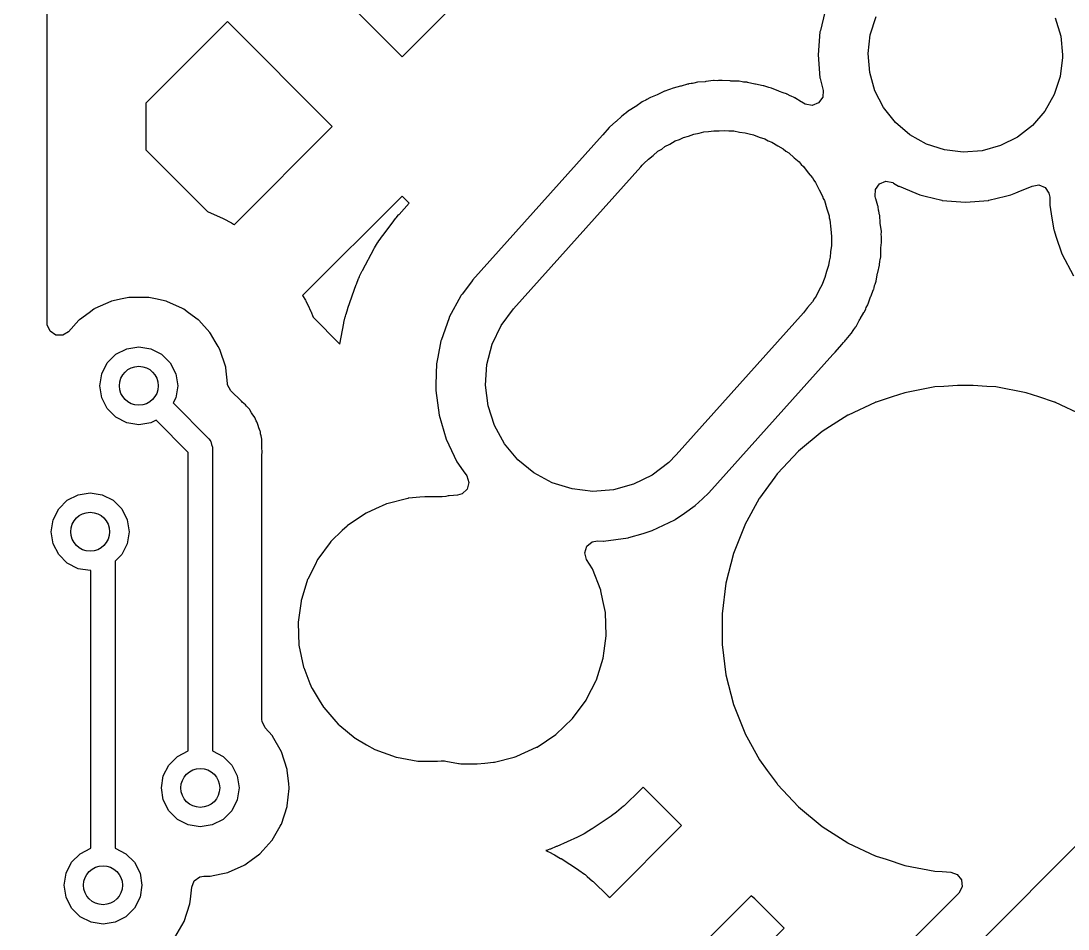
# Model space of a CAD drawing. Extents: x 124.5 to 210, y -114.5 to -26.5.
# Drawn here: x 149.79 to 160.56, y -62.58 to -53.25 of the extents above; entities that cross this region are included whole.
import ezdxf

# ---------------------------------------------------------------- set-up
doc = ezdxf.new("R2010")
doc.units = 0
doc.layers.add('BLACK', color=7, linetype='CONTINUOUS')

msp = doc.modelspace()

# ---------------------------------------------------------------- linework, layer by layer
at = {"layer": 'BLACK', "linetype": 'CONTINUOUS'}
for p, q in [((150.059, -56.3597), (150.059, -48.5262)), ((152.628, -52.5395), (153.707, -53.6185)), ((153.707, -53.6185), (154.786, -52.5395)), ((158.054, -53.1601), (158.009, -53.3486)), ((151.911, -53.2565), (151.073, -54.0947)), ((152.99, -54.3355), (151.911, -53.2565)), ((158.522, -53.3921), (158.581, -53.2061)), ((160.425, -53.2189), (160.481, -53.4058)), ((158.005, -53.3633), (157.987, -53.6)), ((158.009, -53.3486), (158.005, -53.3633)), ((158.5, -53.586), (158.522, -53.3921)), ((160.481, -53.4058), (160.5, -53.6)), ((157.987, -53.6), (158.005, -53.8367)), ((158.516, -53.7805), (158.5, -53.586)), ((160.5, -53.6), (160.5, -53.6279)), ((160.5, -53.6279), (160.475, -53.8215)), ((158.005, -53.8367), (158.007, -53.8415)), ((158.57, -53.9681), (158.516, -53.7805)), ((160.475, -53.8215), (160.414, -54.0067)), ((156.494, -53.9416), (156.459, -53.9561)), ((156.572, -53.9228), (156.494, -53.9416)), ((156.579, -53.921), (156.572, -53.9228)), ((156.643, -53.9019), (156.579, -53.921)), ((156.652, -53.8993), (156.643, -53.9019)), ((156.657, -53.8978), (156.652, -53.8993)), ((156.652, -53.8993), (156.652, -53.8993)), ((156.661, -53.8972), (156.657, -53.8978)), ((156.68, -53.8947), (156.661, -53.8972)), ((156.661, -53.8972), (156.661, -53.8972)), ((156.694, -53.8928), (156.68, -53.8947)), ((156.707, -53.8904), (156.694, -53.8928)), ((156.744, -53.8816), (156.707, -53.8904)), ((156.824, -53.8753), (156.744, -53.8816)), ((156.831, -53.8746), (156.824, -53.8753)), ((156.911, -53.8638), (156.831, -53.8746)), ((156.916, -53.864), (156.911, -53.8638)), ((156.949, -53.8648), (156.916, -53.864)), ((156.916, -53.864), (156.916, -53.864)), ((156.962, -53.8644), (156.949, -53.8648)), ((156.995, -53.8618), (156.962, -53.8644)), ((157, -53.8614), (156.995, -53.8618)), ((156.995, -53.8618), (156.995, -53.8618)), ((157.081, -53.8678), (157, -53.8614)), ((157.087, -53.8681), (157.081, -53.8678)), ((157.168, -53.8701), (157.087, -53.8681)), ((157.173, -53.871), (157.168, -53.8701)), ((157.206, -53.877), (157.173, -53.871)), ((157.173, -53.871), (157.173, -53.871)), ((157.219, -53.8787), (157.206, -53.877)), ((157.231, -53.8796), (157.219, -53.8787)), ((157.256, -53.8816), (157.231, -53.8796)), ((157.261, -53.8828), (157.256, -53.8816)), ((157.335, -53.9005), (157.261, -53.8828)), ((157.261, -53.8828), (157.261, -53.8828)), ((157.342, -53.9019), (157.335, -53.9005)), ((157.421, -53.9165), (157.342, -53.9019)), ((157.426, -53.9182), (157.421, -53.9165)), ((157.457, -53.9291), (157.426, -53.9182)), ((157.426, -53.9182), (157.426, -53.9182)), ((157.47, -53.9328), (157.457, -53.9291)), ((157.48, -53.9352), (157.47, -53.9328)), ((157.506, -53.9416), (157.48, -53.9352)), ((157.581, -53.9726), (157.506, -53.9416)), ((158.007, -53.8415), (158.007, -53.8415)), ((158.007, -53.8415), (158.036, -53.9643)), ((156.256, -54.04), (156.224, -54.0598)), ((156.261, -54.0381), (156.256, -54.04)), ((156.331, -54.0091), (156.261, -54.0381)), ((156.261, -54.0381), (156.261, -54.0381)), ((156.337, -54.0064), (156.331, -54.0091)), ((156.406, -53.9734), (156.337, -54.0064)), ((156.41, -53.9713), (156.406, -53.9734)), ((156.447, -53.9604), (156.41, -53.9713)), ((156.459, -53.9561), (156.447, -53.9604)), ((157.587, -53.975), (157.581, -53.9726)), ((157.627, -53.9888), (157.587, -53.975)), ((157.659, -54.0003), (157.627, -53.9888)), ((157.664, -54.0019), (157.659, -54.0003)), ((157.659, -54.0003), (157.659, -54.0003)), ((157.668, -54.0043), (157.664, -54.0019)), ((157.697, -54.02), (157.668, -54.0043)), ((157.668, -54.0043), (157.668, -54.0043)), ((157.709, -54.0255), (157.697, -54.02)), ((157.739, -54.0381), (157.709, -54.0255)), ((157.744, -54.04), (157.739, -54.0381)), ((157.739, -54.0381), (157.739, -54.0381)), ((157.748, -54.0426), (157.744, -54.04)), ((157.813, -54.0823), (157.748, -54.0426)), ((157.748, -54.0426), (157.748, -54.0426)), ((158.033, -54.0352), (157.991, -54.093)), ((158.036, -53.9643), (158.033, -54.0352)), ((158.659, -54.1417), (158.57, -53.9681)), ((160.414, -54.0067), (160.317, -54.1764)), ((151.073, -54.0947), (151.073, -54.5764)), ((156.106, -54.1322), (156.041, -54.1718)), ((156.111, -54.1285), (156.106, -54.1322)), ((156.178, -54.0824), (156.111, -54.1285)), ((156.183, -54.0803), (156.178, -54.0824)), ((156.213, -54.066), (156.183, -54.0803)), ((156.183, -54.0803), (156.183, -54.0803)), ((156.224, -54.0598), (156.213, -54.066)), ((157.819, -54.0857), (157.813, -54.0823)), ((157.854, -54.1046), (157.819, -54.0857)), ((157.925, -54.1192), (157.854, -54.1046)), ((157.991, -54.093), (157.925, -54.1192)), ((158.781, -54.2947), (158.659, -54.1417)), ((155.967, -54.2284), (155.908, -54.2844)), ((155.998, -54.2068), (155.967, -54.2284)), ((156.008, -54.1989), (155.998, -54.2068)), ((156.037, -54.1744), (156.008, -54.1989)), ((156.041, -54.1718), (156.037, -54.1744)), ((156.041, -54.1718), (156.041, -54.1718)), ((160.317, -54.1764), (160.19, -54.3242)), ((151.983, -55.3427), (152.99, -54.3355)), ((155.838, -54.3451), (155.772, -54.4224)), ((155.841, -54.3414), (155.838, -54.3451)), ((155.838, -54.3451), (155.838, -54.3451)), ((155.845, -54.3382), (155.841, -54.3414)), ((155.903, -54.2889), (155.845, -54.3382)), ((155.845, -54.3382), (155.845, -54.3382)), ((155.908, -54.2844), (155.903, -54.2889)), ((156.969, -54.3792), (157.022, -54.3752)), ((157.022, -54.3752), (157.068, -54.3805)), ((158.929, -54.4211), (158.781, -54.2947)), ((160.19, -54.3242), (160.036, -54.4443)), ((155.77, -54.4247), (154.433, -55.915)), ((155.772, -54.4224), (155.77, -54.4247)), ((156.462, -54.5165), (156.516, -54.4846)), ((156.516, -54.4846), (156.561, -54.4678)), ((156.561, -54.4678), (156.602, -54.4476)), ((156.602, -54.4476), (156.654, -54.4334)), ((156.654, -54.4334), (156.709, -54.4133)), ((156.709, -54.4133), (156.761, -54.4044)), ((156.761, -54.4044), (156.809, -54.3914)), ((156.809, -54.3914), (156.859, -54.3876)), ((156.859, -54.3876), (156.912, -54.3785)), ((156.912, -54.3785), (156.969, -54.3792)), ((157.068, -54.3805), (157.118, -54.3812)), ((157.118, -54.3812), (157.178, -54.3931)), ((157.178, -54.3931), (157.234, -54.3996)), ((157.234, -54.3996), (157.275, -54.4124)), ((157.275, -54.4124), (157.32, -54.4213)), ((157.32, -54.4213), (157.381, -54.4457)), ((157.381, -54.4457), (157.438, -54.4637)), ((157.438, -54.4637), (157.472, -54.4822)), ((157.472, -54.4822), (157.511, -54.4976)), ((159.1, -54.5164), (158.929, -54.4211)), ((160.036, -54.4443), (159.862, -54.5323)), ((151.073, -54.5764), (151.706, -55.2099)), ((156.289, -54.6338), (156.339, -54.5899)), ((156.339, -54.5899), (156.377, -54.5671)), ((156.377, -54.5671), (156.411, -54.5418)), ((156.411, -54.5418), (156.462, -54.5165)), ((157.511, -54.4976), (157.57, -54.535)), ((157.57, -54.535), (157.626, -54.5651)), ((157.626, -54.5651), (157.653, -54.5875)), ((157.653, -54.5875), (157.685, -54.6075)), ((159.285, -54.5767), (159.1, -54.5164)), ((159.479, -54.5998), (159.285, -54.5767)), ((159.674, -54.5848), (159.479, -54.5998)), ((159.862, -54.5323), (159.674, -54.5848)), ((156.195, -54.7155), (156.24, -54.6706)), ((156.24, -54.6706), (156.289, -54.6338)), ((157.685, -54.6075), (157.74, -54.6582)), ((157.74, -54.6582), (157.791, -54.7003)), ((157.791, -54.7003), (157.812, -54.7246)), ((154.853, -56.2087), (156.163, -54.7487)), ((156.163, -54.7487), (156.178, -54.7332)), ((156.178, -54.7332), (156.184, -54.7256)), ((156.184, -54.7256), (156.195, -54.7155)), ((157.812, -54.7246), (157.836, -54.7472)), ((157.836, -54.7472), (157.884, -54.8109)), ((157.884, -54.8109), (157.928, -54.8644)), ((157.928, -54.8644), (157.942, -54.8887)), ((157.942, -54.8887), (157.959, -54.9122)), ((157.959, -54.9122), (157.997, -54.9879)), ((158.618, -54.9246), (158.683, -54.8983)), ((158.683, -54.8983), (158.753, -54.9119)), ((158.753, -54.9119), (158.761, -54.9164)), ((158.761, -54.9164), (158.813, -54.9482)), ((157.997, -54.9879), (158.032, -55.0514)), ((158.573, -55.0532), (158.576, -54.9823)), ((158.576, -54.9823), (158.618, -54.9246)), ((158.813, -54.9482), (158.818, -54.9501)), ((158.818, -54.9501), (158.818, -54.9501)), ((158.818, -54.9501), (158.989, -55.021)), ((158.989, -55.021), (159.032, -55.0391)), ((159.968, -55.0391), (160.019, -55.0176)), ((160.019, -55.0176), (160.044, -55.0074)), ((160.044, -55.0074), (160.187, -54.9482)), ((160.187, -54.9488), (160.254, -54.9363)), ((160.187, -54.9482), (160.187, -54.9488)), ((160.254, -54.9363), (160.319, -54.963)), ((160.319, -54.963), (160.36, -55.021)), ((160.36, -55.021), (160.367, -55.0603)), ((153.707, -55.0525), (152.685, -56.074)), ((153.677, -55.2397), (153.779, -55.1251)), ((153.779, -55.1251), (153.707, -55.0525)), ((158.032, -55.0514), (158.039, -55.0742)), ((158.039, -55.0742), (158.05, -55.0968)), ((158.05, -55.0968), (158.075, -55.1832)), ((158.577, -55.0725), (158.573, -55.0532)), ((158.579, -55.0791), (158.577, -55.0725)), ((158.6, -55.1494), (158.579, -55.0791)), ((159.032, -55.0391), (159.088, -55.0525)), ((159.088, -55.0525), (159.258, -55.0934)), ((159.258, -55.0934), (159.258, -55.0934)), ((159.258, -55.0934), (159.263, -55.0945)), ((159.263, -55.0945), (159.5, -55.1132)), ((159.5, -55.1132), (159.737, -55.0945)), ((159.737, -55.0945), (159.742, -55.0934)), ((159.742, -55.0934), (159.912, -55.0525)), ((159.742, -55.0934), (159.742, -55.0934)), ((159.912, -55.0525), (159.968, -55.0391)), ((160.367, -55.0603), (160.368, -55.1307)), ((160.368, -55.1307), (160.368, -55.1457)), ((151.706, -55.2099), (151.869, -55.2825)), ((153.675, -55.2415), (153.677, -55.2397)), ((158.075, -55.1832), (158.098, -55.2546)), ((158.602, -55.1565), (158.6, -55.1494)), ((158.603, -55.1614), (158.602, -55.1565)), ((158.607, -55.194), (158.603, -55.1614)), ((158.61, -55.2067), (158.607, -55.194)), ((158.618, -55.2437), (158.61, -55.2067)), ((160.368, -55.1457), (160.382, -55.2314)), ((160.382, -55.2314), (160.407, -55.3788)), ((151.869, -55.2825), (151.875, -55.2854)), ((151.875, -55.2854), (151.946, -55.3216)), ((151.946, -55.3216), (151.952, -55.3248)), ((151.952, -55.3248), (151.975, -55.3379)), ((151.975, -55.3379), (151.98, -55.3414)), ((151.98, -55.3414), (151.983, -55.3427)), ((153.509, -55.4541), (153.626, -55.301)), ((153.626, -55.301), (153.627, -55.299)), ((153.627, -55.299), (153.646, -55.2756)), ((153.646, -55.2756), (153.647, -55.2737)), ((153.647, -55.2737), (153.654, -55.2661)), ((153.654, -55.2661), (153.655, -55.2642)), ((153.655, -55.2642), (153.675, -55.2415)), ((158.098, -55.2546), (158.1, -55.2746)), ((158.1, -55.2746), (158.106, -55.295)), ((158.106, -55.295), (158.115, -55.3903)), ((158.619, -55.2486), (158.618, -55.2437)), ((158.625, -55.3245), (158.619, -55.2486)), ((158.619, -55.2486), (158.619, -55.2486)), ((158.625, -55.3313), (158.625, -55.3245)), ((158.636, -55.4114), (158.625, -55.3313)), ((153.506, -55.4581), (153.509, -55.4541)), ((158.115, -55.3903), (158.124, -55.4666)), ((158.635, -55.4492), (158.636, -55.4163)), ((158.636, -55.4621), (158.635, -55.4492)), ((158.636, -55.4163), (158.636, -55.4114)), ((158.636, -55.4163), (158.636, -55.4163)), ((160.407, -55.3788), (160.411, -55.3992)), ((160.411, -55.3992), (160.412, -55.4039)), ((160.412, -55.4039), (160.432, -55.4633)), ((153.425, -55.5834), (153.455, -55.5319)), ((153.455, -55.5319), (153.458, -55.5277)), ((153.458, -55.5277), (153.469, -55.5111)), ((153.469, -55.5111), (153.471, -55.507)), ((153.471, -55.507), (153.506, -55.4581)), ((158.123, -55.5589), (158.114, -55.6219)), ((158.124, -55.4666), (158.123, -55.4829)), ((158.123, -55.4829), (158.125, -55.5)), ((158.125, -55.5), (158.123, -55.5589)), ((158.632, -55.5809), (158.636, -55.5277)), ((158.638, -55.4951), (158.636, -55.4621)), ((158.636, -55.5277), (158.639, -55.5)), ((158.639, -55.5), (158.638, -55.4951)), ((160.432, -55.4633), (160.493, -55.6429)), ((153.3, -55.8139), (153.422, -55.5877)), ((153.422, -55.5877), (153.425, -55.5834)), ((158.114, -55.6219), (158.111, -55.6799)), ((158.629, -55.6733), (158.63, -55.6684)), ((158.63, -55.6684), (158.632, -55.5877)), ((158.632, -55.5877), (158.632, -55.5809)), ((160.493, -55.6429), (160.612, -55.8707)), ((158.094, -55.7626), (158.072, -55.8271)), ((158.1, -55.7194), (158.094, -55.7626)), ((158.111, -55.6799), (158.1, -55.7194)), ((158.599, -55.8352), (158.617, -55.7611)), ((158.617, -55.7611), (158.618, -55.7563)), ((158.617, -55.7611), (158.617, -55.7611)), ((158.618, -55.7563), (158.621, -55.7184)), ((158.621, -55.7184), (158.623, -55.7056)), ((158.623, -55.7056), (158.629, -55.6733)), ((158.629, -55.6733), (158.629, -55.6733)), ((153.261, -55.8946), (153.269, -55.8765)), ((153.269, -55.8765), (153.271, -55.872)), ((153.271, -55.872), (153.298, -55.8183)), ((153.298, -55.8183), (153.3, -55.8139)), ((158.072, -55.8271), (158.056, -55.8866)), ((158.583, -55.9213), (158.598, -55.8419)), ((158.598, -55.8419), (158.599, -55.8352)), ((153.15, -56.2019), (153.236, -55.9593)), ((153.236, -55.9593), (153.237, -55.9547)), ((153.237, -55.9547), (153.259, -55.8991)), ((153.259, -55.8991), (153.261, -55.8946)), ((154.43, -55.9188), (154.324, -56.0572)), ((154.431, -55.9169), (154.43, -55.9188)), ((154.43, -55.9188), (154.43, -55.9188)), ((154.433, -55.915), (154.431, -55.9169)), ((154.433, -55.915), (154.433, -55.915)), ((158.028, -55.9576), (157.992, -56.0209)), ((158.04, -55.9201), (158.028, -55.9576)), ((158.056, -55.8866), (158.04, -55.9201)), ((158.561, -55.994), (158.567, -55.9694)), ((158.567, -55.9694), (158.571, -55.957)), ((158.571, -55.957), (158.582, -55.926)), ((158.582, -55.926), (158.583, -55.9213)), ((158.582, -55.926), (158.582, -55.926)), ((150.898, -56.0929), (150.829, -56.1076)), ((150.905, -56.0915), (150.898, -56.0929)), ((150.898, -56.0929), (150.898, -56.0929)), ((151.095, -56.0915), (150.905, -56.0915)), ((151.102, -56.0929), (151.095, -56.0915)), ((151.171, -56.1076), (151.102, -56.0929)), ((151.102, -56.0929), (151.102, -56.0929)), ((152.685, -56.074), (152.713, -56.1214)), ((154.31, -56.0771), (154.192, -56.2962)), ((154.312, -56.0743), (154.31, -56.0771)), ((154.314, -56.07), (154.312, -56.0743)), ((154.324, -56.0572), (154.314, -56.07)), ((157.964, -56.0794), (157.944, -56.1063)), ((157.992, -56.0209), (157.964, -56.0794)), ((158.5, -56.1592), (158.525, -56.0877)), ((158.525, -56.0877), (158.527, -56.0813)), ((158.527, -56.0813), (158.556, -56.0109)), ((158.556, -56.0109), (158.558, -56.0063)), ((158.558, -56.0063), (158.561, -55.994)), ((150.543, -56.2089), (150.538, -56.2128)), ((150.549, -56.2062), (150.543, -56.2089)), ((150.712, -56.1339), (150.549, -56.2062)), ((150.549, -56.2062), (150.549, -56.2062)), ((150.718, -56.1312), (150.712, -56.1339)), ((150.712, -56.1339), (150.712, -56.1339)), ((150.829, -56.1076), (150.718, -56.1312)), ((151.282, -56.1312), (151.171, -56.1076)), ((151.288, -56.1339), (151.282, -56.1312)), ((151.451, -56.2062), (151.288, -56.1339)), ((151.288, -56.1339), (151.288, -56.1339)), ((151.457, -56.2089), (151.451, -56.2062)), ((151.451, -56.2062), (151.451, -56.2062)), ((151.462, -56.2128), (151.457, -56.2089)), ((152.713, -56.1214), (152.716, -56.1272)), ((152.716, -56.1272), (152.752, -56.1983)), ((152.752, -56.1983), (152.755, -56.2043)), ((152.755, -56.2043), (152.766, -56.2283)), ((153.131, -56.2637), (153.149, -56.2066)), ((153.149, -56.2066), (153.15, -56.2019)), ((154.726, -56.3806), (154.853, -56.2087)), ((157.878, -56.1966), (157.837, -56.2513)), ((157.927, -56.1372), (157.878, -56.1966)), ((157.944, -56.1063), (157.927, -56.1372)), ((158.462, -56.2393), (158.475, -56.2088)), ((158.475, -56.2088), (158.48, -56.1971)), ((158.48, -56.1971), (158.496, -56.1682)), ((158.496, -56.1682), (158.498, -56.1638)), ((158.496, -56.1682), (158.496, -56.1682)), ((158.498, -56.1638), (158.5, -56.1592)), ((158.5, -56.1592), (158.5, -56.1592)), ((150.488, -56.2491), (150.389, -56.3211)), ((150.538, -56.2128), (150.488, -56.2491)), ((150.538, -56.2128), (150.538, -56.2128)), ((151.512, -56.2491), (151.462, -56.2128)), ((151.462, -56.2128), (151.462, -56.2128)), ((151.611, -56.3211), (151.512, -56.2491)), ((152.766, -56.2283), (152.768, -56.2344)), ((152.768, -56.2344), (152.792, -56.2954)), ((152.792, -56.2954), (153.069, -56.5731)), ((153.11, -56.3508), (153.123, -56.2924)), ((153.123, -56.2924), (153.124, -56.2876)), ((153.124, -56.2876), (153.13, -56.2685)), ((153.13, -56.2685), (153.131, -56.2637)), ((154.19, -56.3008), (154.108, -56.534)), ((154.192, -56.2962), (154.19, -56.3008)), ((154.19, -56.3008), (154.19, -56.3008)), ((157.837, -56.2513), (156.527, -57.7113)), ((158.414, -56.319), (158.418, -56.3131)), ((158.418, -56.3131), (158.457, -56.2481)), ((158.457, -56.2481), (158.46, -56.2439)), ((158.46, -56.2439), (158.462, -56.2393)), ((158.462, -56.2393), (158.462, -56.2393)), ((150.059, -56.3752), (150.059, -56.3597)), ((150.088, -56.4403), (150.059, -56.3752)), ((150.384, -56.326), (150.278, -56.444)), ((150.389, -56.3211), (150.384, -56.326)), ((150.384, -56.326), (150.384, -56.326)), ((151.616, -56.326), (151.611, -56.3211)), ((151.73, -56.4525), (151.616, -56.326)), ((151.616, -56.326), (151.616, -56.326)), ((153.069, -56.5731), (153.109, -56.3556)), ((153.109, -56.3556), (153.11, -56.3508)), ((154.634, -56.5734), (154.726, -56.3806)), ((158.345, -56.4307), (158.353, -56.42)), ((158.353, -56.42), (158.373, -56.394)), ((158.373, -56.3939), (158.376, -56.39)), ((158.373, -56.394), (158.373, -56.3939)), ((158.376, -56.39), (158.408, -56.3305)), ((158.408, -56.3305), (158.414, -56.319)), ((150.147, -56.4799), (150.088, -56.4403)), ((150.218, -56.4812), (150.147, -56.4799)), ((150.278, -56.444), (150.218, -56.4812)), ((151.739, -56.4631), (151.73, -56.4525)), ((151.786, -56.5435), (151.739, -56.4631)), ((158.259, -56.5431), (158.269, -56.5301)), ((158.269, -56.5301), (158.273, -56.5249)), ((158.273, -56.5249), (158.326, -56.4631)), ((158.326, -56.4631), (158.328, -56.4589)), ((158.328, -56.4589), (158.345, -56.4307)), ((158.328, -56.4589), (158.328, -56.4589)), ((150.765, -56.6764), (150.876, -56.6196)), ((150.876, -56.6196), (151, -56.6)), ((151, -56.6), (151.124, -56.6196)), ((151.124, -56.6196), (151.235, -56.6764)), ((151.816, -56.5972), (151.786, -56.5435)), ((151.835, -56.6284), (151.816, -56.5972)), ((151.894, -56.8101), (151.835, -56.6284)), ((154.107, -56.5387), (154.076, -56.7061)), ((154.108, -56.534), (154.107, -56.5387)), ((154.108, -56.534), (154.108, -56.534)), ((154.579, -56.7801), (154.634, -56.5734)), ((158.162, -56.6549), (158.229, -56.5768)), ((158.229, -56.5768), (158.231, -56.5745)), ((158.231, -56.5745), (158.247, -56.5556)), ((158.247, -56.5556), (158.259, -56.5431)), ((150.676, -56.7649), (150.765, -56.6764)), ((151.235, -56.6764), (151.324, -56.7649)), ((154.076, -56.7061), (154.063, -56.775)), ((156.863, -58.0987), (158.138, -56.678)), ((158.138, -56.678), (158.15, -56.6663)), ((158.15, -56.6663), (158.155, -56.6618)), ((158.155, -56.6618), (158.159, -56.6586)), ((158.155, -56.6618), (158.155, -56.6618)), ((158.159, -56.6586), (158.162, -56.6549)), ((158.162, -56.6549), (158.162, -56.6549)), ((150.62, -56.8764), (150.676, -56.7649)), ((151.324, -56.7649), (151.38, -56.8764)), ((151.894, -56.8166), (151.894, -56.8101)), ((151.911, -56.9753), (151.894, -56.8166)), ((151.894, -56.8166), (151.894, -56.8166)), ((154.06, -56.7916), (154.059, -56.8559)), ((154.063, -56.775), (154.06, -56.7916)), ((154.565, -56.9934), (154.579, -56.7801)), ((150.6, -57), (150.62, -56.8764)), ((151.38, -56.8764), (151.4, -57)), ((154.059, -56.8559), (154.055, -57.0122)), ((150.62, -57.1236), (150.6, -57)), ((151.4, -57), (151.38, -57.1236)), ((151.913, -56.9889), (151.911, -56.9753)), ((151.947, -57.0512), (151.913, -56.9889)), ((152.055, -57.1592), (151.947, -57.0512)), ((154.055, -57.0122), (154.054, -57.0486)), ((154.054, -57.0486), (154.088, -57.3035)), ((154.592, -57.2054), (154.565, -56.9934)), ((159.186, -57.0124), (158.876, -57.0714)), ((159.279, -57.0065), (159.186, -57.0124)), ((159.419, -56.9977), (159.279, -57.0065)), ((159.421, -56.9976), (159.419, -56.9977)), ((159.419, -56.9977), (159.419, -56.9977)), ((159.579, -56.9976), (159.421, -56.9976)), ((159.581, -56.9977), (159.579, -56.9976)), ((159.721, -57.0065), (159.581, -56.9977)), ((159.581, -56.9977), (159.581, -56.9977)), ((159.814, -57.0124), (159.721, -57.0065)), ((160.124, -57.0714), (159.814, -57.0124)), ((150.676, -57.2351), (150.62, -57.1236)), ((151.38, -57.1236), (151.353, -57.1766)), ((151.353, -57.1766), (151.721, -57.5441)), ((152.064, -57.1672), (152.055, -57.1592)), ((152.098, -57.1954), (152.064, -57.1672)), ((158.573, -57.1704), (158.296, -57.3011)), ((158.577, -57.1687), (158.573, -57.1704)), ((158.573, -57.1704), (158.573, -57.1704)), ((158.582, -57.1672), (158.577, -57.1687)), ((158.746, -57.1138), (158.582, -57.1672)), ((158.876, -57.0714), (158.746, -57.1138)), ((160.254, -57.1138), (160.124, -57.0714)), ((160.418, -57.1672), (160.254, -57.1138)), ((160.423, -57.1687), (160.418, -57.1672)), ((160.427, -57.1704), (160.423, -57.1687)), ((160.704, -57.3011), (160.427, -57.1704)), ((160.427, -57.1704), (160.427, -57.1704)), ((150.765, -57.3236), (150.676, -57.2351)), ((152.109, -57.2106), (152.098, -57.1954)), ((152.11, -57.2117), (152.109, -57.2106)), ((152.123, -57.2268), (152.11, -57.2117)), ((152.137, -57.2411), (152.123, -57.2268)), ((152.141, -57.2479), (152.137, -57.2411)), ((152.16, -57.2792), (152.141, -57.2479)), ((152.166, -57.2891), (152.16, -57.2792)), ((154.658, -57.4086), (154.592, -57.2054)), ((150.876, -57.3804), (150.765, -57.3236)), ((151, -57.4), (150.876, -57.3804)), ((151.124, -57.3804), (151, -57.4)), ((151.177, -57.3534), (151.124, -57.3804)), ((151.507, -57.6842), (151.177, -57.3534)), ((152.192, -57.3248), (152.166, -57.2891)), ((152.195, -57.3322), (152.192, -57.3248)), ((152.199, -57.3437), (152.195, -57.3322)), ((152.195, -57.3322), (152.195, -57.3322)), ((152.208, -57.3614), (152.199, -57.3437)), ((152.214, -57.372), (152.208, -57.3614)), ((152.218, -57.3789), (152.214, -57.372)), ((152.214, -57.372), (152.214, -57.372)), ((152.23, -57.4191), (152.218, -57.3789)), ((154.088, -57.3035), (154.161, -57.5499)), ((158.292, -57.3028), (158.026, -57.4715)), ((158.296, -57.3011), (158.292, -57.3028)), ((158.296, -57.3011), (158.296, -57.3011)), ((152.231, -57.4213), (152.23, -57.4191)), ((152.235, -57.4326), (152.231, -57.4213)), ((152.248, -57.4663), (152.235, -57.4326)), ((152.251, -57.4737), (152.248, -57.4663)), ((152.252, -57.4815), (152.251, -57.4737)), ((152.253, -57.4938), (152.252, -57.4815)), ((152.257, -57.5131), (152.253, -57.4938)), ((154.762, -57.5956), (154.658, -57.4086)), ((158.026, -57.4715), (157.784, -57.6722)), ((151.721, -57.5441), (151.734, -57.5619)), ((151.734, -57.5619), (151.738, -57.5649)), ((151.738, -57.5649), (151.738, -57.5676)), ((151.738, -57.5676), (151.742, -57.5728)), ((151.742, -57.5728), (151.749, -57.6029)), ((151.749, -57.6029), (151.757, -57.6325)), ((152.263, -57.5326), (152.257, -57.5131)), ((152.264, -57.5499), (152.263, -57.5326)), ((152.265, -57.5768), (152.264, -57.5499)), ((152.265, -57.5886), (152.265, -57.5768)), ((152.266, -57.5926), (152.265, -57.5886)), ((152.266, -57.6205), (152.266, -57.5926)), ((154.161, -57.5499), (154.272, -57.7818)), ((154.899, -57.7597), (154.762, -57.5956)), ((151.507, -60.7527), (151.507, -57.6842)), ((151.757, -57.6325), (151.757, -60.7527)), ((152.266, -57.6245), (152.266, -57.6205)), ((152.268, -57.6926), (152.266, -57.6245)), ((152.266, -57.7), (152.268, -57.6926)), ((152.266, -57.7112), (152.266, -57.7)), ((152.266, -60.4299), (152.266, -57.7112)), ((156.527, -57.7113), (156.45, -57.7894)), ((157.784, -57.6722), (157.568, -57.9018)), ((154.272, -57.7818), (154.335, -57.8725)), ((155.064, -57.8949), (154.899, -57.7597)), ((156.45, -57.7894), (156.279, -57.9182)), ((154.335, -57.8725), (154.372, -57.9264)), ((154.372, -57.9264), (154.394, -57.9938)), ((155.252, -57.9963), (155.064, -57.8949)), ((156.279, -57.9182), (156.088, -58.0124)), ((157.566, -57.905), (157.541, -57.939)), ((157.568, -57.9018), (157.566, -57.905)), ((157.566, -57.905), (157.566, -57.905)), ((154.394, -57.9938), (154.377, -58.0625)), ((155.456, -58.0604), (155.252, -57.9963)), ((156.088, -58.0124), (155.881, -58.0686)), ((157.541, -57.939), (157.383, -58.1565)), ((150.265, -58.1764), (150.376, -58.1196)), ((150.376, -58.1196), (150.5, -58.1)), ((150.5, -58.1), (150.624, -58.1196)), ((150.624, -58.1196), (150.735, -58.1764)), ((153.891, -58.1458), (153.776, -58.1556)), ((153.942, -58.1415), (153.891, -58.1458)), ((154.104, -58.1415), (153.942, -58.1415)), ((154.106, -58.1416), (154.104, -58.1415)), ((154.121, -58.1423), (154.106, -58.1416)), ((154.106, -58.1416), (154.106, -58.1416)), ((154.159, -58.1384), (154.121, -58.1423)), ((154.181, -58.1327), (154.159, -58.1384)), ((154.186, -58.1313), (154.181, -58.1327)), ((154.181, -58.1327), (154.181, -58.1327)), ((154.191, -58.1309), (154.186, -58.1313)), ((154.237, -58.127), (154.191, -58.1309)), ((154.191, -58.1309), (154.191, -58.1309)), ((154.279, -58.1235), (154.237, -58.127)), ((154.325, -58.1107), (154.279, -58.1235)), ((154.377, -58.0625), (154.325, -58.1107)), ((155.668, -58.0848), (155.456, -58.0604)), ((155.881, -58.0686), (155.668, -58.0848)), ((156.797, -58.1616), (156.861, -58.1004)), ((156.861, -58.1004), (156.863, -58.0987)), ((156.861, -58.1004), (156.861, -58.1004)), ((150.176, -58.2649), (150.265, -58.1764)), ((150.735, -58.1764), (150.824, -58.2649)), ((153.542, -58.2162), (153.434, -58.265)), ((153.547, -58.214), (153.542, -58.2162)), ((153.542, -58.2162), (153.542, -58.2162)), ((153.552, -58.2127), (153.547, -58.214)), ((153.765, -58.1574), (153.552, -58.2127)), ((153.552, -58.2127), (153.552, -58.2127)), ((153.77, -58.1561), (153.765, -58.1574)), ((153.765, -58.1574), (153.765, -58.1574)), ((153.776, -58.1556), (153.77, -58.1561)), ((153.776, -58.1556), (153.776, -58.1556)), ((156.612, -58.3087), (156.723, -58.2316)), ((156.723, -58.2316), (156.797, -58.1616)), ((157.381, -58.16), (157.233, -58.429)), ((157.383, -58.1565), (157.381, -58.16)), ((157.381, -58.16), (157.381, -58.16)), ((150.12, -58.3764), (150.176, -58.2649)), ((150.824, -58.2649), (150.88, -58.3764)), ((153.337, -58.3087), (153.146, -58.4374)), ((153.434, -58.265), (153.337, -58.3087)), ((156.517, -58.3737), (156.612, -58.3087)), ((150.1, -58.5), (150.12, -58.3764)), ((150.88, -58.3764), (150.9, -58.5)), ((153.142, -58.4411), (153.093, -58.4876)), ((153.146, -58.4374), (153.142, -58.4411)), ((153.142, -58.4411), (153.142, -58.4411)), ((156.28, -58.4887), (156.512, -58.3776)), ((156.512, -58.3776), (156.517, -58.3737)), ((157.231, -58.4324), (157.115, -58.7252)), ((157.233, -58.429), (157.231, -58.4324)), ((150.12, -58.6236), (150.1, -58.5)), ((150.9, -58.5), (150.88, -58.6236)), ((153.093, -58.4876), (152.979, -58.5966)), ((155.779, -58.5962), (156.033, -58.5621)), ((156.033, -58.5621), (156.038, -58.5607)), ((156.038, -58.5607), (156.186, -58.5165)), ((156.038, -58.5607), (156.038, -58.5607)), ((156.186, -58.5165), (156.28, -58.4887)), ((150.176, -58.7351), (150.12, -58.6236)), ((150.88, -58.6236), (150.824, -58.7351)), ((152.968, -58.6113), (152.841, -58.7815)), ((152.976, -58.6009), (152.968, -58.6113)), ((152.979, -58.5966), (152.976, -58.6009)), ((155.587, -58.7173), (155.609, -58.6498)), ((155.609, -58.6498), (155.663, -58.6047)), ((155.663, -58.6047), (155.716, -58.5946)), ((155.716, -58.5946), (155.774, -58.596)), ((155.774, -58.596), (155.774, -58.596)), ((155.774, -58.596), (155.779, -58.5962)), ((150.265, -58.8236), (150.176, -58.7351)), ((150.824, -58.7351), (150.757, -58.8013)), ((152.839, -58.7863), (152.812, -58.8389)), ((152.841, -58.7815), (152.839, -58.7863)), ((152.839, -58.7863), (152.839, -58.7863)), ((155.605, -58.7859), (155.587, -58.7173)), ((155.664, -58.8826), (155.605, -58.7859)), ((157.115, -58.7252), (157.037, -59.0302)), ((150.376, -58.8804), (150.265, -58.8236)), ((150.5, -58.9), (150.376, -58.8804)), ((150.507, -58.8988), (150.5, -58.9)), ((150.507, -61.7527), (150.507, -58.8988)), ((150.757, -58.8013), (150.757, -61.7527)), ((152.812, -58.8389), (152.737, -58.9871)), ((155.75, -59.101), (155.664, -58.8826)), ((152.735, -58.9921), (152.675, -59.1854)), ((152.737, -58.9871), (152.735, -58.9921)), ((152.735, -58.9921), (152.735, -58.9921)), ((155.751, -59.1062), (155.75, -59.101)), ((155.772, -59.2072), (155.751, -59.1062)), ((155.751, -59.1062), (155.751, -59.1062)), ((157.037, -59.0302), (156.998, -59.3426)), ((152.668, -59.2125), (152.639, -59.4293)), ((152.675, -59.1854), (152.668, -59.2072)), ((152.668, -59.2072), (152.668, -59.2125)), ((155.798, -59.3308), (155.772, -59.2072)), ((155.807, -59.5654), (155.798, -59.3308)), ((152.639, -59.4293), (152.638, -59.4358)), ((152.638, -59.4358), (152.647, -59.6662)), ((156.998, -59.3426), (156.998, -59.6574)), ((155.786, -59.7237), (155.806, -59.5707)), ((155.806, -59.5707), (155.807, -59.5654)), ((155.806, -59.5707), (155.806, -59.5707)), ((152.647, -59.6662), (152.694, -59.8918)), ((155.776, -59.7982), (155.786, -59.7237)), ((156.998, -59.6574), (157.037, -59.9698)), ((155.706, -60.0224), (155.776, -59.7982)), ((152.694, -59.8918), (152.696, -59.8967)), ((152.696, -59.8967), (152.696, -59.8968)), ((152.696, -59.8968), (152.76, -60.0585)), ((157.037, -59.9698), (157.115, -60.2748)), ((152.76, -60.0585), (152.779, -60.1062)), ((155.609, -60.2137), (155.704, -60.0271)), ((155.704, -60.0271), (155.706, -60.0224)), ((155.704, -60.0271), (155.704, -60.0271)), ((152.779, -60.1062), (152.782, -60.1108)), ((152.782, -60.1108), (152.782, -60.1108)), ((152.782, -60.1108), (152.855, -60.2317)), ((152.855, -60.2317), (152.898, -60.3033)), ((155.46, -60.42), (155.6, -60.2317)), ((155.6, -60.2317), (155.609, -60.2137)), ((157.115, -60.2748), (157.231, -60.5676)), ((152.898, -60.3033), (152.902, -60.3073)), ((152.902, -60.3073), (153.026, -60.4502)), ((152.268, -60.4502), (152.266, -60.4299)), ((152.298, -60.5142), (152.268, -60.4502)), ((152.372, -60.5955), (152.298, -60.5142)), ((153.026, -60.4502), (153.049, -60.4774)), ((153.049, -60.4774), (153.066, -60.4914)), ((153.066, -60.4914), (153.224, -60.6202)), ((155.29, -60.5821), (155.46, -60.42)), ((152.389, -60.6263), (152.372, -60.5955)), ((153.224, -60.6202), (153.224, -60.6202)), ((153.224, -60.6202), (153.228, -60.6236)), ((153.228, -60.6236), (153.232, -60.6263)), ((155.095, -60.7132), (155.29, -60.5821)), ((157.231, -60.5676), (157.233, -60.571)), ((157.233, -60.571), (157.233, -60.571)), ((157.233, -60.571), (157.367, -60.8147)), ((150.182, -72.1818), (161.694, -60.6697)), ((152.455, -60.7395), (152.389, -60.6263)), ((153.232, -60.6263), (153.232, -60.6263)), ((153.232, -60.6263), (153.341, -60.6883)), ((153.341, -60.6883), (153.428, -60.7377)), ((154.886, -60.8075), (155.09, -60.7154)), ((155.09, -60.7154), (155.095, -60.7132)), ((155.09, -60.7154), (155.09, -60.7154)), ((151.309, -60.8973), (151.397, -60.8089)), ((151.397, -60.8089), (151.507, -60.7527)), ((151.757, -60.7527), (151.868, -60.8089)), ((151.868, -60.8089), (151.956, -60.8973)), ((152.467, -60.7609), (152.455, -60.7395)), ((152.526, -60.9425), (152.467, -60.7609)), ((153.428, -60.7377), (153.645, -60.8163)), ((153.645, -60.8163), (153.65, -60.8173)), ((153.65, -60.8173), (153.65, -60.8173)), ((153.65, -60.8173), (153.868, -60.8566)), ((154.659, -60.8673), (154.861, -60.8149)), ((154.861, -60.8149), (154.881, -60.8097)), ((154.881, -60.8097), (154.886, -60.8075)), ((154.886, -60.8075), (154.886, -60.8075)), ((157.367, -60.8147), (157.383, -60.8435)), ((151.252, -61.0089), (151.309, -60.8973)), ((151.956, -60.8973), (152.013, -61.0089)), ((152.527, -60.9491), (152.526, -60.9425)), ((153.868, -60.8566), (153.868, -60.8566)), ((153.868, -60.8566), (153.872, -60.8574)), ((153.872, -60.8574), (153.889, -60.8582)), ((153.889, -60.8582), (153.894, -60.8584)), ((153.894, -60.8584), (153.894, -60.8584)), ((153.894, -60.8584), (153.896, -60.8585)), ((153.896, -60.8585), (154.058, -60.8585)), ((154.058, -60.8585), (154.071, -60.8574)), ((154.071, -60.8574), (154.109, -60.8542)), ((154.109, -60.8542), (154.142, -60.8557)), ((154.142, -60.8557), (154.156, -60.8583)), ((154.156, -60.8583), (154.289, -60.8823)), ((154.289, -60.8823), (154.293, -60.8825)), ((154.293, -60.8825), (154.293, -60.8825)), ((154.293, -60.8825), (154.312, -60.8834)), ((154.312, -60.8834), (154.312, -60.8834)), ((154.312, -60.8834), (154.314, -60.8835)), ((154.314, -60.8835), (154.479, -60.8835)), ((154.479, -60.8835), (154.56, -60.8766)), ((154.56, -60.8766), (154.649, -60.8691)), ((154.649, -60.8691), (154.654, -60.8687)), ((154.649, -60.8691), (154.649, -60.8691)), ((154.654, -60.8687), (154.659, -60.8673)), ((154.659, -60.8673), (154.659, -60.8673)), ((157.383, -60.8435), (157.462, -60.952)), ((151.232, -61.1325), (151.252, -61.0089)), ((152.013, -61.0089), (152.032, -61.1325)), ((152.542, -61.091), (152.527, -60.9491)), ((152.527, -60.9491), (152.527, -60.9491)), ((157.462, -60.952), (157.563, -61.091)), ((151.252, -61.2561), (151.232, -61.1325)), ((152.032, -61.1325), (152.013, -61.2561)), ((152.527, -61.3158), (152.545, -61.139)), ((152.546, -61.1325), (152.542, -61.091)), ((152.545, -61.139), (152.546, -61.1325)), ((156.16, -61.1537), (155.99, -61.3158)), ((156.164, -61.15), (156.16, -61.1537)), ((156.187, -61.1253), (156.164, -61.15)), ((156.582, -61.5197), (156.187, -61.1253)), ((157.563, -61.091), (157.568, -61.0982)), ((157.568, -61.0982), (157.784, -61.3278)), ((151.309, -61.3676), (151.252, -61.2561)), ((152.013, -61.2561), (151.956, -61.3676)), ((151.397, -61.4561), (151.309, -61.3676)), ((151.956, -61.3676), (151.868, -61.4561)), ((152.467, -61.504), (152.526, -61.3224)), ((152.526, -61.3224), (152.527, -61.3158)), ((155.933, -61.3653), (155.917, -61.3787)), ((155.938, -61.3619), (155.933, -61.3653)), ((155.986, -61.3194), (155.938, -61.3619)), ((155.99, -61.3158), (155.986, -61.3194)), ((157.784, -61.3278), (158.026, -61.5285)), ((151.509, -61.5129), (151.397, -61.4561)), ((151.868, -61.4561), (151.756, -61.5129)), ((155.856, -61.4232), (155.662, -61.5544)), ((155.861, -61.4202), (155.856, -61.4232)), ((155.913, -61.382), (155.861, -61.4202)), ((155.917, -61.3787), (155.913, -61.382)), ((151.632, -61.5325), (151.509, -61.5129)), ((151.756, -61.5129), (151.632, -61.5325)), ((152.372, -61.6694), (152.454, -61.5269)), ((152.454, -61.5269), (152.464, -61.5097)), ((152.464, -61.5097), (152.467, -61.504)), ((152.464, -61.5097), (152.464, -61.5097)), ((155.602, -61.591), (155.598, -61.5937)), ((155.657, -61.5573), (155.602, -61.591)), ((155.662, -61.5544), (155.657, -61.5573)), ((155.843, -62.2591), (156.582, -61.5197)), ((158.026, -61.5285), (158.292, -61.6972)), ((152.275, -61.7766), (152.367, -61.6743)), ((152.367, -61.6743), (152.372, -61.6694)), ((152.367, -61.6743), (152.367, -61.6743)), ((155.512, -61.6378), (155.298, -61.7342)), ((155.517, -61.6355), (155.512, -61.6378)), ((155.574, -61.6065), (155.517, -61.6355)), ((155.579, -61.604), (155.574, -61.6065)), ((155.598, -61.5937), (155.579, -61.604)), ((158.292, -61.6972), (158.296, -61.6989)), ((158.296, -61.6989), (158.296, -61.6989)), ((158.296, -61.6989), (158.573, -61.8296)), ((150.397, -61.8089), (150.507, -61.7527)), ((150.757, -61.7527), (150.868, -61.8089)), ((152.244, -61.8113), (152.248, -61.8064)), ((152.248, -61.8064), (152.275, -61.7766)), ((155.203, -61.7709), (155.184, -61.7766)), ((155.184, -61.7766), (155.243, -61.8035)), ((155.208, -61.7692), (155.203, -61.7709)), ((155.228, -61.7621), (155.208, -61.7692)), ((155.233, -61.7603), (155.228, -61.7621)), ((155.293, -61.7363), (155.233, -61.7603)), ((155.243, -61.8035), (155.248, -61.8061)), ((155.248, -61.8061), (155.269, -61.8171)), ((155.298, -61.7342), (155.293, -61.7363)), ((150.252, -62.0089), (150.309, -61.8973)), ((150.309, -61.8973), (150.397, -61.8089)), ((150.868, -61.8089), (150.956, -61.8973)), ((150.956, -61.8973), (151.013, -62.0089)), ((152.089, -61.9236), (152.118, -61.9026)), ((152.118, -61.9026), (152.157, -61.8746)), ((152.157, -61.8746), (152.244, -61.8113)), ((155.269, -61.8171), (155.275, -61.82)), ((155.275, -61.82), (155.337, -61.8564)), ((155.337, -61.8564), (155.342, -61.8595)), ((155.342, -61.8595), (155.52, -61.9743)), ((158.573, -61.8296), (158.573, -61.8296)), ((158.573, -61.8296), (158.577, -61.8313)), ((158.577, -61.8313), (158.581, -61.8325)), ((158.581, -61.8325), (158.581, -61.8325)), ((158.581, -61.8325), (158.684, -61.866)), ((158.684, -61.866), (158.876, -61.9286)), ((150.232, -62.1325), (150.252, -62.0089)), ((151.013, -62.0089), (151.032, -62.1325)), ((151.734, -62.0396), (151.847, -62.0157)), ((151.847, -62.0157), (151.915, -62.0013)), ((151.915, -62.0013), (151.921, -61.9986)), ((151.921, -61.9986), (152.083, -61.9263)), ((152.083, -61.9263), (152.089, -61.9236)), ((152.083, -61.9263), (152.083, -61.9263)), ((155.52, -61.9743), (155.525, -61.9776)), ((155.525, -61.9776), (155.584, -62.0198)), ((155.584, -62.0198), (155.589, -62.0234)), ((155.589, -62.0234), (155.608, -62.0382)), ((158.876, -61.9286), (159.186, -61.9876)), ((159.186, -61.9876), (159.262, -61.9924)), ((159.262, -61.9924), (159.351, -61.9979)), ((159.351, -61.9979), (159.417, -62.0222)), ((159.417, -62.0222), (159.46, -62.0787)), ((151.544, -62.1538), (151.571, -62.0881)), ((151.571, -62.0881), (151.629, -62.0475)), ((151.629, -62.0475), (151.669, -62.041)), ((151.669, -62.041), (151.728, -62.041)), ((151.728, -62.041), (151.734, -62.0396)), ((151.734, -62.0396), (151.734, -62.0396)), ((155.608, -62.0382), (155.612, -62.042)), ((155.612, -62.042), (155.667, -62.0896)), ((155.667, -62.0896), (155.671, -62.0936)), ((155.671, -62.0936), (155.824, -62.2399)), ((159.46, -62.0787), (159.466, -62.1494)), ((159.432, -62.2128), (149.788, -71.8566)), ((150.252, -62.2561), (150.232, -62.1325)), ((151.032, -62.1325), (151.013, -62.2561)), ((151.531, -62.2754), (151.544, -62.1538)), ((159.466, -62.1494), (159.432, -62.2128)), ((150.309, -62.3676), (150.252, -62.2561)), ((151.013, -62.2561), (150.956, -62.3676)), ((151.467, -62.504), (151.526, -62.3224)), ((151.526, -62.3224), (151.531, -62.2754)), ((155.824, -62.2399), (155.828, -62.2442)), ((155.828, -62.2442), (155.843, -62.2591)), ((157.296, -62.2401), (156.341, -63.1942)), ((157.334, -62.2717), (157.296, -62.2401)), ((157.636, -62.5742), (157.334, -62.2717)), ((150.397, -62.4561), (150.309, -62.3676)), ((150.956, -62.3676), (150.868, -62.4561)), ((150.509, -62.5129), (150.397, -62.4561)), ((150.632, -62.5325), (150.509, -62.5129)), ((150.756, -62.5129), (150.632, -62.5325)), ((150.868, -62.4561), (150.756, -62.5129)), ((151.372, -62.6694), (151.467, -62.504)), ((156.557, -63.6532), (157.636, -62.5742))]:
    msp.add_line(p, q, dxfattribs=at)
at = {"layer": 'BLACK'}
for centre in [(151, -57), (150.5, -58.5), (151.632, -61.1325), (150.632, -62.1325)]:
    msp.add_circle(centre, 0.2, dxfattribs=at)

doc.saveas('drawing.dxf')
